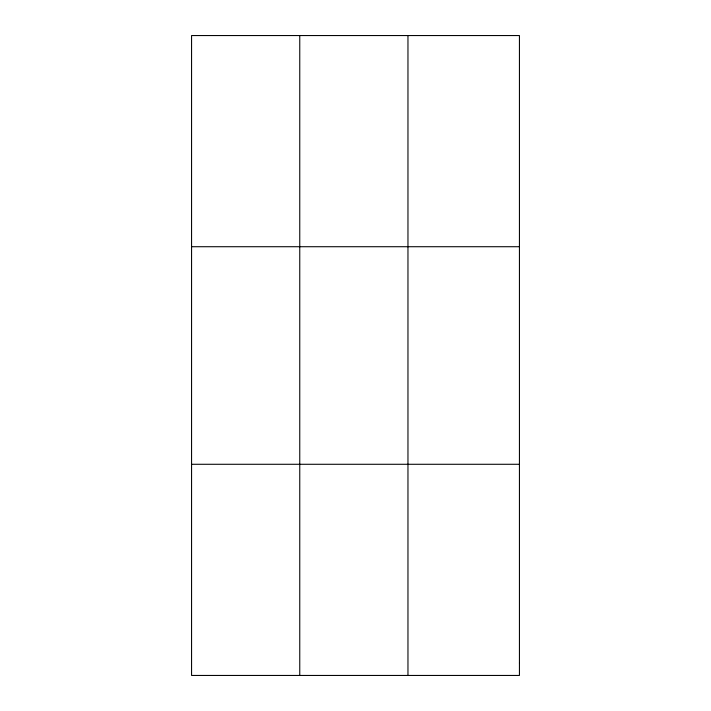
<?xml version="1.0" encoding="UTF-8"?>
<svg xmlns="http://www.w3.org/2000/svg" width="711" height="711" viewBox="0 0 711 711"><rect width="100%" height="100%" fill="white"/><g stroke="black" fill="none" stroke-linecap="round" stroke-linejoin="round"><path stroke-width="1.07" d="M299.758 675.45L299.758 35.55M407.963 675.45L407.963 35.55M191.561 246.717L519.439 246.717M191.561 464.283L519.439 464.283M519.439 663.025L519.439 675.45L191.561 675.45L191.561 35.55L519.439 35.55L519.439 663.025"/></g></svg>
